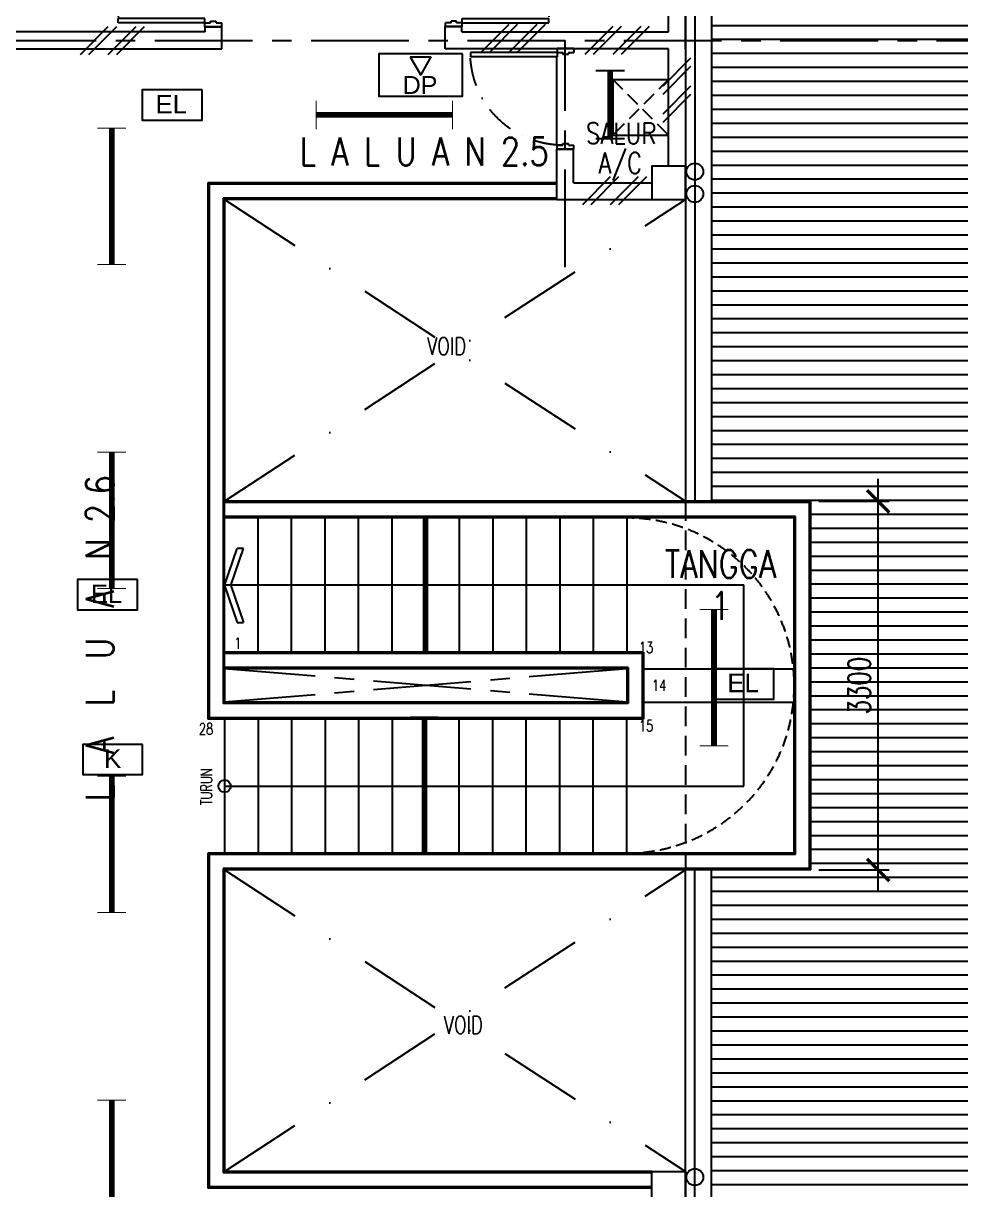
# Model space of a CAD drawing. Header units: inches. Extents: x 202414 to 86860507, y -1223215 to 71840.
# Drawn here: x 245666 to 254058, y 45171 to 55610 of the extents above; entities that cross this region are included whole.
import ezdxf
from ezdxf.enums import TextEntityAlignment as Align

# ---------------------------------------------------------------- set-up
doc = ezdxf.new("R2010")
doc.units = ezdxf.units.IN
doc.header["$MEASUREMENT"] = 0
for name, pattern in [('CENTER', [2, 1.25, -0.25, 0.25, -0.25]), ('DASHDOT', [1, 0.5, -0.25, 0, -0.25]), ('DASHED2', [0.375, 0.25, -0.125]), ('HIDDEN', [0.375, 0.25, -0.125])]:
    doc.linetypes.add(name, pattern=pattern)
for name, color, linetype in [('A-ARR', 4, 'Continuous'), ('A-COLUMN', 3, 'Continuous'), ('A-DOOR', 9, 'Continuous'), ('A-DROP', 8, 'Continuous'), ('A-ELEV2', 1, 'Continuous'), ('A-FLR SYM', 13, 'Continuous'), ('A-GRID', 8, 'Continuous'), ('A-HATCH', 8, 'Continuous'), ('A-HIDDEN', 8, 'HIDDEN'), ('A-NOTE', 2, 'Continuous'), ('A-RAIL', 2, 'Continuous'), ('A-RFLINE', 3, 'Continuous'), ('A-ROOMSYM', 3, 'Continuous'), ('A-RWDP', 4, 'Continuous'), ('A-STAIR', 2, 'Continuous'), ('A-STAIRH', 8, 'HIDDEN'), ('A-SYM', 8, 'Continuous'), ('A-TXTBOMBA', 7, 'Continuous'), ('A-WALL', 1, 'Continuous'), ('A-WLH', 7, 'Continuous'), ('area', 3, 'Continuous'), ('CO_WALL', 252, 'Continuous'), ('Grid', 8, 'CENTER'), ('lamb(new)', 5, 'Continuous')]:
    doc.layers.add(name, color=color, linetype=linetype)
doc.layers.get('area').off()
doc.styles.add('arial', font='arial.ttf')
doc.styles.add('ROMANS', font='romans.shx', dxfattribs={"width": 0.75, "height": 200})
doc.styles.add('style1', font='romans.shx', dxfattribs={"height": 750})
doc.dimstyles.new('DIM 100', dxfattribs={"dimtxt": 200, "dimasz": 200, "dimexe": 100, "dimexo": 70, "dimgap": 70, "dimtad": 1, "dimtoh": 1, "dimdec": 0, "dimzin": 0, "dimdsep": 46, "dimtxsty": 'ROMANS', "dimblk": 'ARCHTICK', "dimcen": 0.09, "dimdle": 200, "dimclrd": 4, "dimclre": 4, "dimclrt": 2, "dimadec": 0, "dimazin": 0, "dimtfac": 1, "dimtdec": 0, "dimtmove": 1, "dimatfit": 3, "dimfxl": 1, "dimtzin": 0, "dimarcsym": 0})

# ---------------------------------------------------------------- blocks, each defined once
blk = doc.blocks.new('_ArchTick')
at = {"color": 0, "linetype": 'ByBlock', "const_width": 0.15}
blk.add_lwpolyline([(-0.5, -0.5), (0.5, 0.5)], dxfattribs=at)
blk = doc.blocks.new('*D237')
at = {"color": 4, "lineweight": -2, "transparency": 16777216}
for p, q in [((253319, 47833), (253319, 51533)), ((252788, 51333), (253419, 51333)), ((252788, 48033), (253419, 48033))]:
    blk.add_line(p, q, dxfattribs=at)
at = {"layer": 'DEFPOINTS', "color": 0, "transparency": 16777216}
for p in [(252718, 51333), (253319, 51333), (252718, 48033)]:
    blk.add_point(p, dxfattribs=at)
at = {"color": 4, "lineweight": -2, "transparency": 16777216, "xscale": 200, "yscale": 200, "zscale": 200}
for p, rotation in [((253319, 51333), 90), ((253319, 48033), 270)]:
    blk.add_blockref('_ArchTick', p, dxfattribs=dict(at, rotation=rotation))
at = {"color": 2, "transparency": 16777216, "insert": (253149, 49683), "char_height": 200, "attachment_point": 5, "rotation": 90, "style": 'ROMANS'}
blk.add_mtext('3300', dxfattribs=at)
blk = doc.blocks.new('A$C52B244CD')
at = {"layer": 'A-WLH', "color": 8}
for p, q in [((0, 0), (250, 250)), ((75, 0), (325, 250)), ((250, 0), (500, 250)), ((325, 0), (575, 250))]:
    blk.add_line(p, q, dxfattribs=at)
blk = doc.blocks.new('A$C49831240')
at = {"layer": 'A-WLH', "color": 8}
for p, q in [((250, 575), (0, 325)), ((250, 500), (0, 250)), ((250, 325), (0, 75)), ((250, 250), (0, 0))]:
    blk.add_line(p, q, dxfattribs=at)
blk = doc.blocks.new('A$C674C400B')
at = {"layer": 'A-DOOR', "color": 8}
for p, q in [((35, 150), (35, 927)), ((35, 927), (73, 927)), ((73, 150), (73, 927)), ((35, 150), (73, 150))]:
    blk.add_line(p, q, dxfattribs=at)
at = {"layer": 'A-DOOR', "color": 8, "linetype": 'Continuous'}
for p, q in [((0, 0), (0, 150)), ((0, 150), (0, 0)), ((0, 150), (35, 150)), ((0, 150), (0, 0)), ((0, 0), (0, 150)), ((0, 150), (0, 0)), ((0, 150), (0, 150)), ((0, 0), (0, 150)), ((0, 150), (0, 0)), ((0, 150), (0, 150)), ((35, 150), (35, 100)), ((900, 150), (865, 150)), ((865, 150), (865, 100)), ((900, 150), (900, 0)), ((900, 0), (900, 150)), ((900, 150), (900, 0)), ((900, 150), (900, 0)), ((900, 0), (900, 150)), ((900, 150), (900, 0)), ((900, 150), (900, 150)), ((900, 0), (900, 150)), ((900, 150), (900, 0)), ((900, 150), (900, 150)), ((35, 100), (50, 100)), ((35, 50), (50, 50)), ((35, 50), (35, 0)), ((50, 100), (50, 50)), ((865, 100), (850, 100)), ((850, 100), (850, 50)), ((865, 50), (850, 50)), ((865, 50), (865, 0)), ((0, 0), (35, 0)), ((0, 0), (0, 0)), ((0, 0), (0, 0)), ((900, 0), (865, 0)), ((900, 0), (900, 0)), ((900, 0), (900, 0))]:
    blk.add_line(p, q, dxfattribs=at)
at = {"layer": 'A-DOOR', "color": 8, "linetype": 'DASHDOT', "ltscale": 500}
blk.add_arc((35, 98), 830, 0.1381, 87.3759, dxfattribs=at)
blk = doc.blocks.new('YBS 118')
at = {"layer": 'lamb(new)'}
for p, q in [((86608002, -1196899), (86608002, -1196643)), ((86608612, -1196899), (86608612, -1196643))]:
    blk.add_line(p, q, dxfattribs=at)
for points, const_width in [([(86608002, -1196899), (86608002, -1196643)], 10.2), ([(86608612, -1196899), (86608612, -1196643)], 10.2), ([(86608612, -1196771), (86608002, -1196771)], 50.8)]:
    blk.add_lwpolyline(points, dxfattribs=dict(at, const_width=const_width))
blk = doc.blocks.new('YBC 136')
at = {"layer": 'lamb(new)'}
for points, const_width in [([(86612636, -1195077), (86612636, -1195333)], 10.2), ([(86613856, -1195077), (86613856, -1195333)], 10.2), ([(86612636, -1195205), (86613856, -1195205)], 50.8)]:
    blk.add_lwpolyline(points, dxfattribs=dict(at, const_width=const_width))
blk = doc.blocks.new('*U79')
at = {"layer": 'lamb(new)', "rotation": 90}
blk.add_blockref('YBC 136', (-1195205, -86613246, -4), dxfattribs=at)
blk = doc.blocks.new('*U80')
at = {"layer": 'area', "color": 0, "linetype": 'ByBlock', "lineweight": -2, "transparency": 16777216}
for p in [(0, 0), (0, -2900), (0, -5800), (0, -8700)]:
    blk.add_blockref('*U79', p, dxfattribs=at)
blk = doc.blocks.new('Elight')
at = {"layer": 'A-TXTBOMBA', "color": 6}
blk.add_lwpolyline([(86606267, -1196730), (86605731, -1196730), (86605731, -1197001), (86606267, -1197001)], close=True, dxfattribs=at)
at = {"layer": 'A-TXTBOMBA', "color": 6, "style": 'arial'}
blk.add_text('EL', height=164.8, dxfattribs=at).set_placement((86605850, -1196940))
blk = doc.blocks.new('EXITE')
at = {"layer": 'A-TXTBOMBA', "color": 3}
blk.add_lwpolyline([(86607836, -1196697), (86607300, -1196697), (86607300, -1196967), (86607836, -1196967)], close=True, dxfattribs=at)
at = {"layer": 'A-TXTBOMBA', "color": 3, "style": 'arial'}
blk.add_text('K', height=165, dxfattribs=at).set_placement((86607491, -1196907))

msp = doc.modelspace()

# ---------------------------------------------------------------- hatches: boundary and pattern name
at = {"layer": 'A-HATCH'}
h = msp.add_hatch(dxfattribs=at)
h.set_pattern_fill('ANSI31', color=8, scale=1000, angle=315)
h.set_pattern_definition([(0, (160463.38, -242907.89), (4e-14, 125), [])])
h.paths.add_polyline_path([(254142.7, 44883.2), (254142.7, 45483.2)], flags=16)
h.paths.add_polyline_path([(267907.7, 62873.2), (251827.7, 62873.2), (251827.7, 51333.2), (252717.7, 51333.2), (252717.7, 48033.2), (251827.7, 48033.2), (251827.7, 36493.2), (267907.7, 36493.2)])
h.paths.add_polyline_path([(254142.7, 54483.2), (254142.7, 53883.2)], flags=16)

# ---------------------------------------------------------------- linework, layer by layer
at = {"color": 8}
for p, q in [((251677.7, 63023.2), (251677.7, 51333.2)), ((251677.7, 36343.2), (251677.7, 48033.2))]:
    msp.add_line(p, q, dxfattribs=at)
at = {"layer": 'A-ARR', "color": 8}
for p, q in [((250942.7, 55108.2), (250942.7, 54608.2)), ((250942.7, 55108.2), (251442.7, 55108.2)), ((250942.7, 54608.2), (251442.7, 54608.2))]:
    msp.add_line(p, q, dxfattribs=at)
at = {"layer": 'A-COLUMN', "color": 8}
for points in [[(251592.7, 54333.2), (251292.7, 54333.2), (251292.7, 54033.2), (251592.7, 54033.2)], [(251292.7, 45333.2), (251592.7, 45333.2), (251592.7, 45033.2), (251292.7, 45033.2)]]:
    msp.add_lwpolyline(points, close=True, dxfattribs=at)
at = {"layer": 'A-DROP', "color": 8}
msp.add_line((250442.7, 54518.2), (250442.7, 55310.2), dxfattribs=at)
at = {"layer": 'A-ELEV2', "color": 8}
for p, q in [((251592.7, 63108.2), (251592.7, 51333.2)), ((250592.7, 54183.2), (251292.7, 54183.2)), ((250442.7, 54033.2), (251292.7, 54033.2)), ((251592.7, 36258.2), (251592.7, 48033.2))]:
    msp.add_line(p, q, dxfattribs=at)
at = {"layer": 'A-GRID', "color": 8, "linetype": 'DASHDOT', "ltscale": 1500}
for p, q in [((247467.7, 51333.2), (251592.7, 54033.2)), ((247467.7, 54033.2), (251592.7, 51333.2)), ((247467.7, 48033.2), (251592.7, 45333.2)), ((247467.7, 45333.2), (251592.7, 48033.2))]:
    msp.add_line(p, q, dxfattribs=at)
at = {"layer": 'A-HIDDEN', "color": 8, "linetype": 'HIDDEN', "ltscale": 500}
for p, q in [((250942.7, 55108.2), (251442.7, 54608.2)), ((251442.7, 55108.2), (250942.7, 54608.2))]:
    msp.add_line(p, q, dxfattribs=at)
at = {"layer": 'A-NOTE', "color": 8, "linetype": 'Continuous', "ltscale": 500}
for p, q in [((247466.3, 50579.3), (247579.1, 50910.2)), ((247524, 50579.3), (247636.7, 50910.2)), ((247636.7, 50910.2), (247579.1, 50910.2)), ((247466.3, 50579.3), (247579.1, 50248.3)), ((247467.7, 50583.2), (252117.7, 50583.2)), ((247524, 50579.3), (247636.7, 50248.3)), ((252117.7, 48783.2), (252117.7, 50583.2)), ((247579.1, 50248.3), (247636.7, 50248.3)), ((247467.7, 48783.2), (252117.7, 48783.2))]:
    msp.add_line(p, q, dxfattribs=at)
msp.add_circle((247467.7, 48783.2), 55, dxfattribs=at)
at = {"layer": 'A-RAIL', "color": 8}
for p, q in [((247329.7, 48171.2), (247329.7, 45195.2)), ((247455.7, 48045.2), (247455.7, 45321.2)), ((251292.7, 45321.2), (247455.7, 45321.2)), ((251292.7, 45195.2), (247329.7, 45195.2))]:
    msp.add_line(p, q, dxfattribs=at)
at = {"layer": 'A-RFLINE', "color": 8}
for p, q in [((251827.7, 62873.2), (251827.7, 51333.2)), ((251827.7, 36493.2), (251827.7, 48033.2))]:
    msp.add_line(p, q, dxfattribs=at)
at = {"layer": 'A-RWDP', "color": 8}
for centre in [(251677.7, 54283.2), (251677.7, 54083.2), (251677.7, 45283.2)]:
    msp.add_circle(centre, 75, dxfattribs=at)
at = {"layer": 'A-STAIR', "color": 8}
for p, q in [((250442.7, 54171.2), (247329.7, 54171.2)), ((247329.7, 54171.2), (247329.7, 49395.2)), ((247455.7, 54045.2), (247455.7, 49521.2)), ((250442.7, 54045.2), (247455.7, 54045.2)), ((252705.7, 51321.2), (247467.7, 51321.2)), ((252705.7, 48045.2), (252705.7, 51321.2)), ((252579.7, 51195.2), (247467.7, 51195.2)), ((247767.7, 49983.2), (247767.7, 51183.2)), ((248067.7, 49983.2), (248067.7, 51183.2)), ((248367.7, 49983.2), (248367.7, 51183.2)), ((248667.7, 49983.2), (248667.7, 51183.2)), ((248967.7, 49983.2), (248967.7, 51183.2)), ((249267.7, 49983.2), (249267.7, 51183.2)), ((249567.7, 51183.2), (249567.7, 49983.2)), ((249867.7, 51183.2), (249867.7, 49983.2)), ((250167.7, 51183.2), (250167.7, 49983.2)), ((250467.7, 51183.2), (250467.7, 49983.2)), ((250767.7, 51183.2), (250767.7, 49983.2)), ((251067.7, 51183.2), (251067.7, 49983.2)), ((252579.7, 48171.2), (252579.7, 51195.2)), ((251205.7, 49971.2), (247467.7, 49971.2)), ((251205.7, 49971.2), (251205.7, 49395.2)), ((251079.7, 49845.2), (247467.7, 49845.2)), ((251079.7, 49845.2), (251079.7, 49521.2)), ((251217.7, 49833.2), (252567.7, 49833.2)), ((251079.7, 49521.2), (247455.7, 49521.2)), ((251217.7, 49535.7), (252567.7, 49535.7)), ((251205.7, 49395.2), (247329.7, 49395.2)), ((247467.7, 49383.2), (247467.7, 48183.2)), ((247767.7, 49383.2), (247767.7, 48183.2)), ((248067.7, 49383.2), (248067.7, 48183.2)), ((248367.7, 49383.2), (248367.7, 48183.2)), ((248667.7, 49383.2), (248667.7, 48183.2)), ((248967.7, 49383.2), (248967.7, 48183.2)), ((249267.7, 49383.2), (249267.7, 48183.2)), ((249567.7, 48183.2), (249567.7, 49383.2)), ((249867.7, 48183.2), (249867.7, 49383.2)), ((250167.7, 48183.2), (250167.7, 49383.2)), ((250467.7, 48183.2), (250467.7, 49383.2)), ((250767.7, 48183.2), (250767.7, 49383.2)), ((251067.7, 48183.2), (251067.7, 49383.2)), ((252579.7, 48171.2), (247329.7, 48171.2)), ((252705.7, 48045.2), (247455.7, 48045.2))]:
    msp.add_line(p, q, dxfattribs=at)
at = {"layer": 'A-STAIRH', "color": 8, "linetype": 'DASHED2', "ltscale": 700}
msp.add_line((251592.7, 51333.2), (251592.7, 48033.2), dxfattribs=at)
at = {"layer": 'A-STAIRH', "color": 8, "linetype": 'DASHED2', "ltscale": 400}
msp.add_arc((251067.7, 49683.2), 1500, 270, 90, dxfattribs=at)
at = {"layer": 'A-TXTBOMBA', "color": 8}
for p, q in [((249128.6, 55311), (249224.3, 55147.9)), ((249128.6, 55311), (249316.9, 55311)), ((249224.3, 55147.9), (249316.9, 55311))]:
    msp.add_line(p, q, dxfattribs=at)
msp.add_lwpolyline([(249597.8, 55336.7), (248847.8, 55336.7), (248847.8, 54958.8), (249597.8, 54958.8)], close=True, dxfattribs=at)
at = {"layer": 'A-WALL', "color": 8}
for p, q in [((251442.7, 55533.2), (251442.7, 55758.2)), ((251592.7, 55383.2), (251592.7, 55758.2)), ((247292.7, 55533.2), (247292.7, 55583.2)), ((247292.7, 55583.2), (247442.7, 55583.2)), ((247442.7, 55383.2), (247442.7, 55583.2)), ((249442.7, 55383.2), (249442.7, 55583.2)), ((249592.7, 55583.2), (249442.7, 55583.2)), ((249592.7, 55533.2), (249592.7, 55583.2)), ((247292.7, 55533.2), (245517.7, 55533.2)), ((249592.7, 55533.2), (251442.7, 55533.2)), ((245517.7, 55383.2), (247442.7, 55383.2)), ((250442.7, 55383.2), (249442.7, 55383.2)), ((251442.7, 55383.2), (250592.7, 55383.2)), ((251442.7, 54333.2), (251442.7, 55383.2)), ((250442.7, 54033.2), (250442.7, 54483.2)), ((250592.7, 54183.2), (250592.7, 54483.2))]:
    msp.add_line(p, q, dxfattribs=at)
at = {"layer": 'CO_WALL', "color": 8}
for p, q in [((251592.7, 55533.2), (251592.7, 54333.2)), ((250442.7, 54183.2), (247317.7, 54183.2)), ((247317.7, 54183.2), (247317.7, 49383.2)), ((247467.7, 54033.2), (247467.7, 51333.2)), ((250442.7, 54033.2), (247467.7, 54033.2)), ((252717.7, 51333.2), (247467.7, 51333.2)), ((247467.7, 49833.2), (247467.7, 51333.2)), ((252717.7, 48033.2), (252717.7, 51333.2)), ((252567.7, 51183.2), (247467.7, 51183.2)), ((252567.7, 48183.2), (252567.7, 51183.2)), ((251217.7, 49983.2), (247467.7, 49983.2)), ((251217.7, 49983.2), (251217.7, 49383.2)), ((251067.7, 49833.2), (247467.7, 49833.2)), ((247467.7, 49833.2), (247467.7, 49533.2)), ((251067.7, 49833.2), (251067.7, 49533.2)), ((251067.7, 49533.2), (247467.7, 49533.2)), ((251217.7, 49383.2), (247317.7, 49383.2)), ((247317.7, 48183.2), (247317.7, 45183.2)), ((252567.7, 48183.2), (247317.7, 48183.2)), ((247467.7, 48033.2), (247467.7, 45333.2)), ((252717.7, 48033.2), (247467.7, 48033.2)), ((251292.7, 45333.2), (247467.7, 45333.2)), ((251592.7, 43833.2), (251592.7, 45333.2)), ((251292.7, 45183.2), (247317.7, 45183.2))]:
    msp.add_line(p, q, dxfattribs=at)
at = {"layer": 'Grid', "color": 8, "ltscale": 700}
for p, q in [((245442.7, 55458.2), (271092.5, 55458.2)), ((250517.7, 53426.4), (250517.7, 55458.2)), ((251067.7, 49833.2), (247467.7, 49533.2)), ((251067.7, 49533.2), (247467.7, 49833.2))]:
    msp.add_line(p, q, dxfattribs=at)

# ---------------------------------------------------------------- block references
at = {"layer": 'A-DOOR', "color": 8, "rotation": 90}
msp.add_blockref('A$C674C400B', (247441.4, 55580.1), dxfattribs=at)
at = {"layer": 'A-DOOR', "color": 8, "xscale": -1}
for p, rotation in [((249444.8, 55580.8), 270), ((250595.3, 55384.8), 90)]:
    msp.add_blockref('A$C674C400B', p, dxfattribs=dict(at, rotation=rotation))
at = {"layer": 'A-WLH', "color": 8}
for name, p in [('A$C52B244CD', (246176.6, 55332.2)), ('A$C52B244CD', (249766, 55352.7)), ('A$C52B244CD', (250696.3, 55334.6)), ('A$C49831240', (251390.3, 54722.9)), ('A$C52B244CD', (250673.7, 53989.8))]:
    msp.add_blockref(name, p, dxfattribs=at)
at = {"layer": 'area'}
for name, p in [('Elight', (-86359000.6, 1251745.1)), ('*U80', (246456.8, 54061.4, 4.3)), ('Elight', (-86359580.2, 1247360.9)), ('Elight', (-86353881.3, 1246563.6)), ('EXITE', (-86361102.8, 1245853.1))]:
    msp.add_blockref(name, p, dxfattribs=at)
at = {"layer": 'lamb(new)', "rotation": 90}
for name, p in [('YBS 118', (-945852.3, -86553425.5)), ('YBC 136', (-945937.4, -86562662.6)), ('YBC 136', (-943355.7, -86563493.1)), ('YBC 136', (-945947.4, -86564452.6))]:
    msp.add_blockref(name, p, dxfattribs=at)
at = {"layer": 'lamb(new)'}
msp.add_blockref('YBC 136', (-86364348.2, 1249995.2), dxfattribs=at)

# ---------------------------------------------------------------- texts
at = {"layer": 'A-FLR SYM', "color": 8, "style": 'ROMANS', "width": 0.75}
for p in [(249455.7, 52641.9), (249605.7, 46567)]:
    msp.add_text('VOID', height=157.5, dxfattribs=at).set_placement(p, align=Align.CENTER)
at = {"layer": 'A-NOTE', "color": 8, "linetype": 'Continuous', "ltscale": 500, "style": 'ROMANS', "width": 0.75}
msp.add_text('TURUN', height=100, rotation=90, dxfattribs=at).set_placement((247356.2, 48612))
at = {"layer": 'A-ROOMSYM', "color": 8, "style": 'style1', "width": 0.8}
for s, height, p in [('SALUR', 187.5, (251018.8, 54532.9)), ('L A L U A N 2.5', 250, (249254.9, 54338.6)), ('A/C', 187.5, (251009.7, 54266.6)), ('TANGGA', 250, (251907.1, 50645.9)), ('1', 250, (251907.1, 50271.7))]:
    msp.add_text(s, height=height, dxfattribs=at).set_placement(p, align=Align.CENTER)
msp.add_text('L  A  L  U  A  N 2.6', height=250, rotation=90, dxfattribs=at).set_placement((246476.4, 50108), align=Align.CENTER)
at = {"layer": 'A-SYM', "color": 8, "linetype": 'HIDDEN', "ltscale": 500, "style": 'ROMANS', "width": 0.75}
for s, p in [('1', (247554.7, 50011.3)), ('13', (251176.8, 49974)), ('14', (251292.9, 49635)), ('28', (247237.6, 49245.4)), ('15', (251176.8, 49273.2))]:
    msp.add_text(s, height=100, dxfattribs=at).set_placement(p)
at = {"layer": 'A-TXTBOMBA', "color": 8, "style": 'arial'}
msp.add_text('DP', height=160, dxfattribs=at).set_placement((249062.6, 54978.8))

# ---------------------------------------------------------------- dimensions: what is measured, and where the dimension line sits
at = {"color": 8}
dim = msp.add_linear_dim(base=(253318.8, 51333.2), p1=(252717.7, 48033.2), p2=(252717.7, 51333.2), angle=90, dimstyle='DIM 100', override={"dimfxl": 200, "dimarcsym": 1}, dxfattribs=at)
dim.commit()
dim.dimension.update_dxf_attribs({"geometry": '*D237', "text_midpoint": (253148.8, 49683.2)})

doc.saveas('drawing.dxf')
